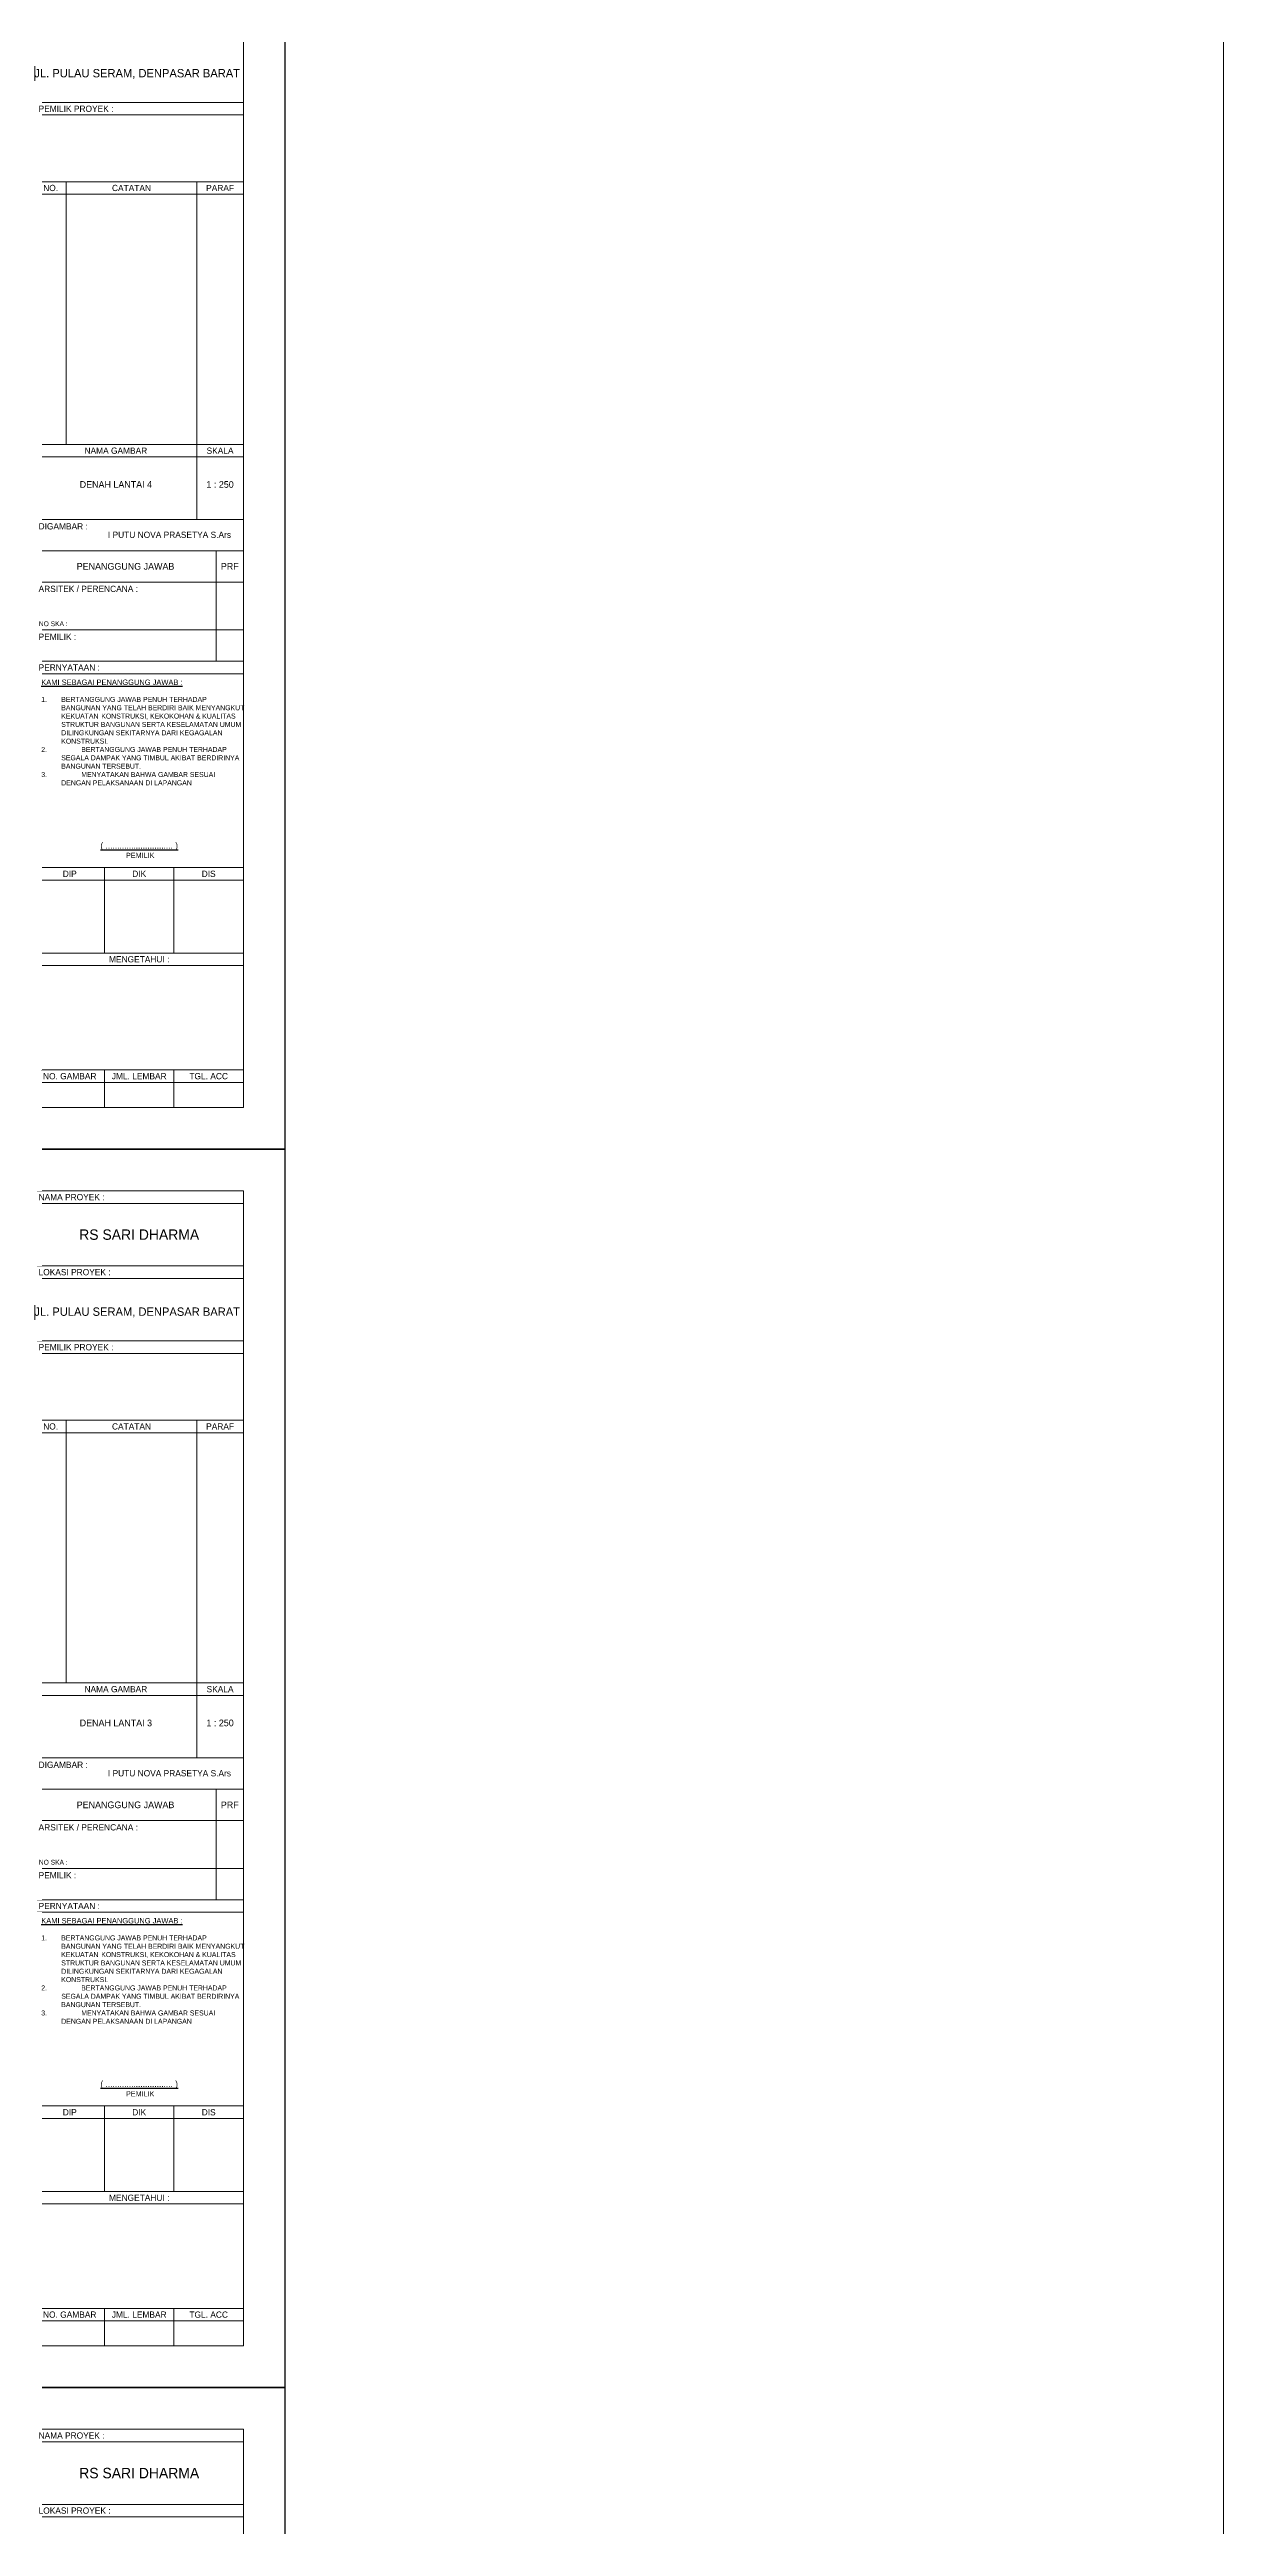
# Model space of a CAD drawing. Header units: millimetres. Extents: x -280308 to 6402717, y -14 to 2073074.
# Drawn here: x 31867 to 102272, y 440697 to 589197 of the extents above; entities that cross this region are included whole.
import ezdxf
from ezdxf.enums import TextEntityAlignment as Align

# ---------------------------------------------------------------- set-up
doc = ezdxf.new("R2010")
doc.units = ezdxf.units.MM
doc.layers.get('0').update_dxf_attribs({"lineweight": 0})
doc.layers.add('A-FURN-EQPM', color=177, linetype='Continuous', lineweight=0)
doc.layers.add('A-TEXT', color=254, linetype='Continuous')
doc.layers.add('TEXTKOP', color=7, linetype='Continuous')
doc.styles.add('1 100', font='GOTHIC.TTF')
doc.styles.add('1 200', font='GOTHIC.TTF', dxfattribs={"height": 300})
doc.styles.add('Annotative', font='arial.ttf', dxfattribs={"height": 1.25})

# ---------------------------------------------------------------- blocks, each defined once
blk = doc.blocks.new('KOP GAMBAR')
for p, q in [((270287, 166961), (270287, 107561)), ((354287, 166961), (270287, 166961)), ((354287, 107561), (354287, 166961)), ((342287, 161361), (352287, 161361)), ((342287, 157761), (352287, 157761)), ((342287, 153961), (352287, 153961)), ((342287, 141361), (352287, 141361)), ((342287, 137761), (352287, 137761)), ((342287, 136261), (352287, 136261)), ((342287, 130961), (352287, 130961)), ((342287, 121067), (352287, 121067)), ((342287, 116967), (352287, 116967)), ((342287, 111361), (352287, 111361)), ((270287, 107561), (354287, 107561))]:
    blk.add_line(p, q)
at = {"color": 5}
for p, q in [((273287, 164961), (273287, 109561)), ((352287, 164961), (273287, 164961)), ((342287, 109561), (342287, 164961)), ((352287, 109561), (352287, 164961)), ((273287, 109561), (352287, 109561))]:
    blk.add_line(p, q, dxfattribs=at)
at = {"ltscale": 8}
for p, q in [((342287, 164361), (352287, 164361)), ((342287, 160761), (352287, 160761)), ((342287, 157161), (352287, 157161)), ((342287, 153361), (352287, 153361)), ((343787, 141361), (343787, 153961)), ((350048, 137761), (350048, 153961)), ((342287, 140761), (352287, 140761)), ((350975, 136261), (350975, 130961)), ((342287, 134761), (352287, 134761)), ((342287, 132461), (352287, 132461)), ((342287, 130361), (352287, 130361)), ((342287, 120467), (352287, 120467)), ((345620, 121067), (345620, 116967)), ((348954, 121067), (348954, 116967)), ((342287, 116367), (352287, 116367)), ((342287, 110761), (352287, 110761))]:
    blk.add_line(p, q, dxfattribs=at)
at = {"ltscale": 5}
for p, q in [((345620, 109561), (345620, 111361)), ((348954, 109561), (348954, 111361))]:
    blk.add_line(p, q, dxfattribs=at)
at = {"layer": 'A-FURN-EQPM', "color": 0, "linetype": 'ByBlock', "lineweight": -2, "ltscale": 0.25}
blk.add_lwpolyline([(270287, 107561), (354287, 107561), (354287, 166961), (270287, 166961)], close=True, dxfattribs=at)
at = {"layer": 'TEXTKOP', "style": '1 100'}
for s, height, p in [('NAMA PROYEK :', 300, (342459, 164661)), ('LOKASI PROYEK :', 300, (342459, 161061)), ('PEMILIK PROYEK :', 300, (342459, 157461)), ('DIGAMBAR :', 300, (342459, 137433)), ('I PUTU NOVA PRASETYA S.Ars', 300, (345785, 137026)), ('ARSITEK / PERENCANA :', 300, (342459, 134433)), ('PEMILIK :', 300, (342459, 132133)), ('NO SKA :', 230.8, (342473, 132759)), ('PERNYATAAN :', 300, (342459, 130661))]:
    blk.add_text(s, height=height, dxfattribs=at).set_placement(p, align=Align.MIDDLE_LEFT)
at = {"layer": 'TEXTKOP', "style": '1 100', "oblique": 0}
for s, height, p in [('RS SARI DHARMA', 500, (347287, 162861)), ('JL. PULAU SERAM, DENPASAR BARAT ', 400, (347265, 159166))]:
    blk.add_text(s, height=height, rotation=359.99148, dxfattribs=at).set_placement(p, align=Align.MIDDLE_CENTER)
at = {"layer": 'TEXTKOP', "style": '1 100'}
for s, height, p in [('NO.', 300, (343037, 153661)), ('CATATAN', 300, (346917, 153661)), ('PARAF', 300, (351167, 153661)), ('NAMA GAMBAR', 300, (346167, 141061)), ('SKALA', 300, (351167, 141061)), ('PENANGGUNG JAWAB', 320, (346631, 135511)), ('PRF', 320, (351631, 135511)), ('MENGETAHUI :', 300, (347287, 116667)), ('NO. GAMBAR', 300, (343954, 111061)), ('JML. LEMBAR', 300, (347287, 111061)), ('TGL. ACC', 300, (350620, 111061))]:
    blk.add_text(s, height=height, dxfattribs=at).set_placement(p, align=Align.MIDDLE_CENTER)
for s, p in [('DIP', (343954, 120767)), ('DIK', (347287, 120767)), ('DIS', (350620, 120767))]:
    blk.add_text(s, height=300, dxfattribs=at).set_placement(p, align=Align.MIDDLE)
at = {"layer": 'TEXTKOP', "ltscale": 5, "style": '1 200'}
for s, insert, char_height, width, attachment_point in [('{\\H1.083x;\\LKAMI SEBAGAI PENANGGUNG JAWAB :\\P\\H0.9234x;\\P\\pxt4;}1. ^IBERTANGGUNG JAWAB PENUH TERHADAP  ^I^IBANGUNAN YANG TELAH BERDIRI BAIK MENYANGKUT ^IKEKUATAN ^IKONSTRUKSI, KEKOKOHAN & KUALITAS ^ISTRUKTUR BANGUNAN SERTA KESELAMATAN UMUM ^IDILINGKUNGAN SEKITARNYA DARI KEGAGALAN ^IKONSTRUKSI.\\P\\pi-4,l4,t8;2.^IBERTANGGUNG JAWAB PENUH TERHADAP SEGALA DAMPAK YANG TIMBUL AKIBAT BERDIRINYA BANGUNAN TERSEBUT.\\P3.^IMENYATAKAN BAHWA GAMBAR SESUAI DENGAN PELAKSANAAN DI LAPANGAN', (342587, 130083), 240, 9490.06, 1), ('{\\L( ............................. )\\P\\H0.8333x;\\l PEMILIK}', (347287, 122275), 300, 10000, 2)]:
    blk.add_mtext(s, dxfattribs=dict(at, insert=insert, char_height=char_height, width=width, attachment_point=attachment_point))

msp = doc.modelspace()

# ---------------------------------------------------------------- linework, layer by layer
at = {"ltscale": 0.25}
msp.add_lwpolyline([(-97792.7, 679394.5), (102272, 679394.5), (102272, 188808), (-97792.7, 188808)], close=True, dxfattribs=at)

# ---------------------------------------------------------------- block references
at = {"layer": 'A-FURN-EQPM', "color": 0, "linetype": 'ByBlock', "lineweight": -2, "xscale": 1.25, "yscale": 1.25, "zscale": 1.25}
for p in [(-396862.5, 388821.6), (-396862.5, 314571.6), (-396862.5, 240321.6)]:
    msp.add_blockref('KOP GAMBAR', p, dxfattribs=at)

# ---------------------------------------------------------------- texts
at = {"layer": 'A-TEXT', "ltscale": 0.25, "char_height": 400, "attachment_point": 1, "style": 'Annotative'}
for s, width, insert in [('\\pxqc;{\\fCentury Gothic|b0|i0|c0|p34;DENAH LANTAI 4}', 9700.931, (30996.3, 563322.5)), ('\\pxqc;{\\fCentury Gothic|b0|i0|c0|p34;1 : 250}', 2799.069, (40697.3, 563322.5)), ('\\pxqc;{\\fCentury Gothic|b0|i0|c0|p34;DENAH LANTAI 3}', 9700.931, (30996.3, 489072.5)), ('\\pxqc;{\\fCentury Gothic|b0|i0|c0|p34;1 : 250}', 2799.069, (40697.3, 489072.5))]:
    msp.add_mtext_dynamic_manual_height_columns(s, width=width, gutter_width=1670.6, heights=[2300.1], dxfattribs=dict(at, insert=insert))

doc.saveas('drawing.dxf')
